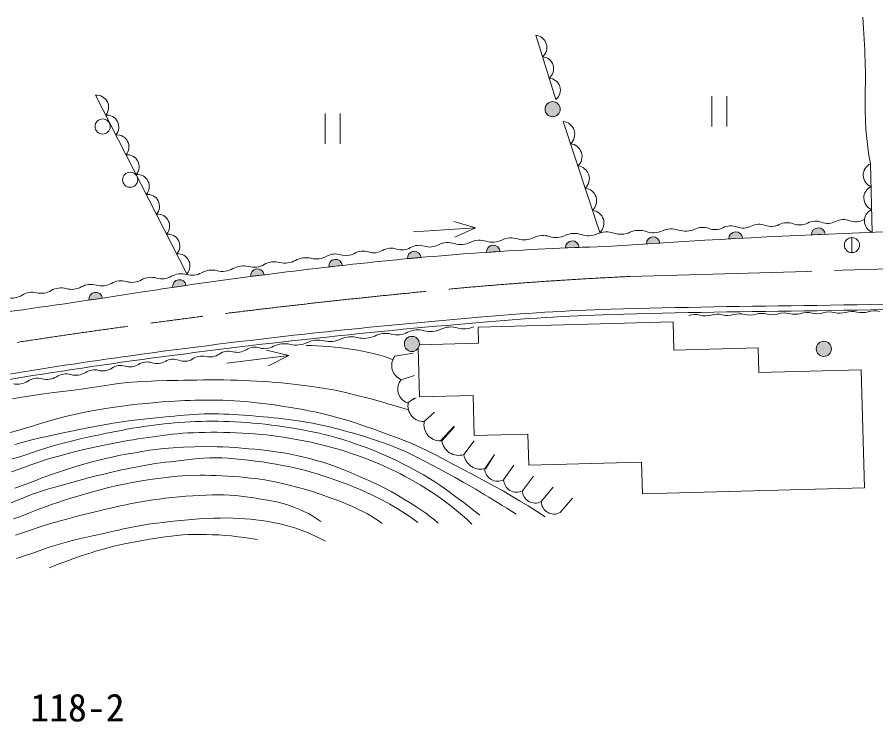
# Model space of a CAD drawing. Units: millimetres, scale not verified. Extents: x 40000 to 680000, y 20000 to 380000.
# Drawn here: x 465518 to 522230, y 270030 to 316592 of the extents above; entities that cross this region are included whole.
import ezdxf
from ezdxf.enums import TextEntityAlignment as Align

# ---------------------------------------------------------------- set-up
doc = ezdxf.new("R2010")
doc.units = ezdxf.units.MM
doc.header["$LTSCALE"] = 1000
doc.linetypes.add('CHAIN', pattern=[18.5, 12, -1.5, 3.5, -1.5])
for name, color, linetype, lineweight in [('M-BGD', 7, 'Continuous', 13), ('M-BGD-EXST', 7, 'Continuous', 13), ('M-BMK', 2, 'CHAIN', 13), ('M-STR-STRC', 7, 'Continuous', 13)]:
    doc.layers.add(name, color=color, linetype=linetype, lineweight=lineweight)
doc.styles.add('ＭＳ ゴシック', font='')
doc.styles.get('ＭＳ ゴシック').set_extended_font_data('MS Gothic')

msp = doc.modelspace()

# ---------------------------------------------------------------- hatches: boundary and pattern name
at = {"layer": 'M-BGD'}
for points in [[(512526, 301938, -1), (513425, 301987)], [(517982, 302209, -1), (518881, 302248)], [(501734, 301342, -0.41421), (502165, 301810, -0.41421), (502633, 301379)], [(507074, 301607, -0.41421), (507493, 302086, -0.41421), (507972, 301666)], [(496510, 301052, -1), (497408, 301111)], [(486105, 300088, -1), (487000, 300189)], [(491295, 300632, -0.99999), (492191, 300714)], [(480940, 299454, -0.41421), (481328, 299959, -0.41421), (481832, 299570)], [(475785, 298736, -0.99999), (476676, 298866)], [(470255, 297893, -0.41421), (470633, 298405, -0.41421), (471145, 298027)], [(492090, 295001, 0.41421), (491590, 295501, 0.41421), (491090, 295001, 0.41421), (491590, 294501, 0.41421)]]:
    msp.add_hatch(color=256, dxfattribs=at).paths.add_polyline_path(points)
at = {"layer": 'M-BGD-EXST'}
for points in [[(501384, 310511, 1), (500384, 310511, 0.41421), (500884, 310011, 0.41421)], [(519292, 294676, 1), (518292, 294676, 0.41421), (518792, 294176, 0.41421)]]:
    msp.add_hatch(color=256, dxfattribs=at).paths.add_polyline_path(points)

# ---------------------------------------------------------------- linework, layer by layer
at = {"layer": 'M-BGD'}
for p, q in [((501101, 311148), (499767, 315393)), ((476733, 299640), (470693, 311429)), ((504000, 302361), (501583, 309695)), ((521879, 306907), (521994, 302370)), ((495796, 302664), (494358, 303089)), ((495796, 302664), (491687, 302409)), ((495796, 302664), (494421, 302064)), ((495956, 296113), (508847, 296465)), ((495985, 295043), (495956, 296113)), ((508847, 296465), (508898, 294594)), ((491590, 295001), (491591, 295002)), ((492086, 294936), (495985, 295043)), ((483458, 294247), (481995, 294579)), ((491673, 294395), (490467, 294194)), ((492094, 291499), (492006, 294723)), ((508898, 294594), (514460, 294746)), ((514460, 294746), (514505, 293103)), ((483458, 294247), (479373, 293730)), ((483458, 294247), (482124, 293561)), ((490878, 292635), (491770, 292916)), ((492094, 291499), (495625, 291596)), ((495625, 291596), (495698, 288947)), ((491270, 291099), (491867, 291436)), ((491770, 291412), (491349, 291127)), ((492405, 289874), (493080, 290490)), ((493476, 288598), (494390, 289568)), ((494390, 289495), (493569, 288601)), ((495698, 288947), (499254, 289044)), ((499254, 289044), (499311, 286980)), ((495021, 287691), (495712, 288598)), ((497034, 287700), (496406, 286748)), ((496467, 286780), (497034, 287700)), ((497648, 286025), (498326, 286979)), ((499311, 286980), (506752, 287183)), ((498890, 285302), (499617, 286257)), ((500131, 284578), (500909, 285535)), ((501371, 283855), (502201, 284814))]:
    msp.add_line(p, q, dxfattribs=at)
for points in [[(521879, 306907), (521778, 307449), (521695, 308008), (521629, 308582), (521578, 309171), (521539, 309776), (521520, 310396), (521522, 311033), (521535, 311685), (521544, 312350), (521539, 313026), (521530, 313369), (521520, 313714), (521509, 314063), (521496, 314415), (521481, 314770), (521465, 315129), (521445, 315490), (521423, 315854), (521398, 316222), (521369, 316592)], [(484615, 294898), (484947, 294894), (485306, 294881), (485686, 294858), (486082, 294826), (486491, 294785), (486927, 294734), (487395, 294673), (487869, 294603), (488325, 294527), (488738, 294445), (489112, 294357), (489462, 294263), (489784, 294163), (490073, 294056), (490324, 293944)], [(514505, 293103), (521260, 293287), (521473, 285502), (506809, 285102), (506752, 287183)], [(465202, 291380), (465666, 291459), (466158, 291536), (466693, 291616), (467288, 291699), (467933, 291782), (469269, 291949), (469905, 292031), (470500, 292118), (471072, 292208), (471637, 292296), (472213, 292376), (472816, 292441), (473438, 292490), (474066, 292527), (474715, 292555), (475401, 292576), (476137, 292592), (476531, 292600), (476946, 292607), (477376, 292614), (477818, 292619), (478267, 292622), (478719, 292623), (479171, 292621), (479618, 292616), (480056, 292606), (480482, 292592), (480900, 292573), (481320, 292550), (481739, 292522), (482155, 292492), (482567, 292458), (482972, 292422), (483368, 292383), (483752, 292342), (484124, 292301), (484481, 292258), (484816, 292215), (485127, 292174), (485420, 292131), (485701, 292088), (485975, 292041), (486249, 291991), (486528, 291936), (486818, 291874), (487126, 291806), (487457, 291730), (487804, 291646), (488158, 291557), (488519, 291463), (488890, 291364), (489270, 291258), (489662, 291147), (490066, 291029), (490484, 290905), (490917, 290774), (491365, 290636)], [(465065, 289159), (465554, 289285), (466068, 289429), (466598, 289592), (467135, 289762), (467671, 289926), (468195, 290072), (468704, 290200), (469202, 290317), (469699, 290425), (470201, 290526), (470718, 290622), (471248, 290712), (471783, 290796), (472330, 290873), (472890, 290944), (473467, 291010), (474061, 291073), (474667, 291133), (475289, 291186), (475931, 291229), (476594, 291258), (476935, 291268), (477285, 291277), (477640, 291283), (478001, 291287), (478367, 291288), (478735, 291285), (479105, 291278), (479476, 291266), (479847, 291249), (480216, 291226), (480590, 291196), (480971, 291160), (481358, 291119), (481747, 291072), (482135, 291022), (482519, 290968), (482896, 290912), (483264, 290855), (483618, 290798), (483957, 290741), (484279, 290684), (484587, 290626), (484883, 290567), (485170, 290506), (485449, 290443), (485723, 290379), (485995, 290312), (486265, 290242), (486538, 290170), (486814, 290094), (487371, 289931), (487922, 289755), (488469, 289570), (489009, 289380), (490061, 289001), (490567, 288816), (491070, 288625), (491581, 288417), (492108, 288185), (492658, 287921), (493226, 287631), (493801, 287326), (494373, 287018), (494932, 286719), (495475, 286435), (496007, 286156), (496535, 285877), (497066, 285589), (497606, 285285), (498154, 284967), (498706, 284639), (499263, 284300), (499827, 283948), (500398, 283582)], [(465360, 288361), (465754, 288470), (466153, 288579), (466578, 288685), (467027, 288789), (467485, 288891), (467956, 288993), (468447, 289097), (470072, 289433), (470658, 289550), (471253, 289662), (471850, 289763), (472448, 289853), (473052, 289934), (473664, 290009), (474283, 290077), (474912, 290141), (475554, 290203), (475880, 290235), (476209, 290265), (476539, 290293), (476870, 290318), (477202, 290340), (477533, 290358), (477862, 290371), (478189, 290378), (478515, 290379), (478840, 290375), (479164, 290366), (479488, 290353), (479812, 290337), (480136, 290317), (480460, 290295), (480784, 290270), (481109, 290244), (481435, 290216), (481762, 290187), (482092, 290157), (482424, 290124), (482756, 290089), (483087, 290052), (483418, 290011), (483747, 289968), (484073, 289921), (484395, 289871), (484712, 289817), (485025, 289759), (485334, 289698), (485641, 289632), (485944, 289564), (486246, 289492), (486545, 289418), (486843, 289341), (487139, 289261), (487435, 289179), (487731, 289095), (488326, 288917), (488924, 288728), (489512, 288529), (490081, 288323), (490620, 288114), (491114, 287904), (491571, 287690), (492011, 287470), (492456, 287239), (492927, 286993), (493423, 286732), (493929, 286460), (494447, 286174), (494979, 285875), (495525, 285559), (495804, 285395), (496086, 285227), (496372, 285055), (496661, 284880), (496953, 284701), (497249, 284518), (497549, 284331), (497852, 284141), (498158, 283946), (498469, 283748)], [(465193, 287402), (465702, 287540), (466163, 287691), (466603, 287848), (467051, 288006), (467533, 288157), (468043, 288301), (468563, 288442), (469103, 288582), (469672, 288720), (470282, 288858), (470607, 288928), (470947, 289001), (471299, 289074), (471661, 289148), (472028, 289220), (472400, 289291), (472772, 289359), (473141, 289424), (473505, 289483), (473861, 289537), (474209, 289586), (474553, 289633), (474893, 289676), (475231, 289716), (475569, 289753), (475907, 289785), (476248, 289814), (476593, 289838), (476944, 289857), (477300, 289871), (477663, 289881), (478029, 289888), (478399, 289890), (478772, 289888), (479148, 289881), (479527, 289870), (479910, 289854), (480295, 289833), (480683, 289806), (481074, 289774), (481474, 289735), (481887, 289690), (482308, 289638), (482734, 289580), (483161, 289518), (483582, 289453), (483995, 289384), (484395, 289314), (484778, 289242), (485138, 289171), (485477, 289098), (485799, 289022), (486107, 288944), (486402, 288864), (486687, 288782), (486964, 288697), (487235, 288611), (487503, 288522), (487770, 288432), (488038, 288340), (488567, 288151), (489077, 287953), (489572, 287748), (490054, 287536), (490529, 287316), (491000, 287085), (491466, 286841), (491919, 286593), (492350, 286346), (492750, 286109), (493107, 285885), (493427, 285671), (493728, 285459), (494028, 285241), (494345, 285009), (494677, 284764), (495012, 284512), (495354, 284250), (495705, 283978), (496070, 283694)], [(465138, 286557), (465958, 286840), (466356, 286983), (466761, 287128), (467191, 287275), (467662, 287421), (468181, 287571), (468734, 287724), (469315, 287877), (469916, 288025), (470530, 288165), (470843, 288232), (471164, 288299), (471490, 288364), (471822, 288428), (472157, 288491), (472494, 288551), (472832, 288610), (473170, 288666), (473506, 288719), (473840, 288769), (474492, 288864), (474813, 288910), (475133, 288954), (475455, 288995), (475780, 289032), (476112, 289065), (476451, 289094), (476800, 289118), (477160, 289135), (477536, 289148), (477926, 289156), (478327, 289161), (478737, 289160), (479151, 289156), (479567, 289146), (479983, 289132), (480394, 289113), (480798, 289089), (481193, 289060), (481580, 289025), (481965, 288985), (482347, 288940), (482727, 288889), (483103, 288834), (483475, 288775), (483844, 288711), (484208, 288644), (484568, 288573), (484923, 288499), (485273, 288422), (485619, 288340), (485961, 288254), (486298, 288164), (486632, 288070), (486961, 287973), (487285, 287872), (487606, 287768), (487921, 287661), (488233, 287551), (488539, 287437), (488841, 287319), (489139, 287197), (489432, 287072), (489720, 286944), (490005, 286813), (490285, 286680), (490561, 286544), (490832, 286407), (491100, 286268), (491624, 285983), (492131, 285687), (492621, 285384), (493093, 285073), (493548, 284758), (493984, 284438), (494403, 284112), (494804, 283779), (495187, 283441), (495553, 283098)], [(465358, 285459), (465809, 285623), (466220, 285773), (466567, 285904), (466868, 286027), (467157, 286146), (467474, 286270), (467852, 286405), (468314, 286559), (468834, 286727), (469382, 286897), (469927, 287060), (470439, 287203), (470909, 287325), (471357, 287432), (471797, 287528), (472241, 287618), (472703, 287706), (473171, 287793), (473635, 287877), (474115, 287954), (474629, 288023), (475197, 288080), (475827, 288129), (476506, 288173), (477222, 288204), (477964, 288218), (478719, 288209), (479109, 288194), (479516, 288174), (479936, 288147), (480362, 288115), (480791, 288079), (481217, 288039), (481634, 287996), (482039, 287949), (482425, 287900), (482787, 287850), (483130, 287796), (483458, 287738), (483774, 287676), (484078, 287610), (484372, 287542), (484655, 287472), (484929, 287400), (485195, 287327), (485453, 287254), (485705, 287181), (486173, 287034), (486593, 286883), (486986, 286727), (487371, 286566), (487768, 286398), (488177, 286226), (488583, 286051), (488989, 285869), (489395, 285676), (489802, 285471), (490219, 285246), (490645, 285003), (491067, 284752), (491471, 284502), (491843, 284263), (492186, 284034), (492508, 283807), (492807, 283585), (493080, 283370), (493324, 283164)], [(465116, 284507), (465550, 284683), (465992, 284864), (466451, 285043), (466936, 285215), (467455, 285380), (468005, 285543), (468569, 285701), (469134, 285855), (469685, 286002), (470214, 286142), (470733, 286276), (471250, 286405), (471778, 286529), (472326, 286649), (472889, 286766), (473460, 286880), (474048, 286989), (474662, 287089), (475312, 287177), (475652, 287220), (476000, 287264), (476355, 287309), (476718, 287352), (477089, 287391), (477466, 287425), (477850, 287452), (478241, 287469), (478639, 287475), (479043, 287468), (479461, 287448), (479897, 287416), (480346, 287374), (480805, 287323), (481266, 287264), (481726, 287199), (482180, 287128), (482622, 287053), (483048, 286976), (483452, 286897), (483838, 286814), (484211, 286725), (484574, 286631), (484926, 286533), (485269, 286430), (485604, 286324), (485932, 286216), (486253, 286106), (486569, 285995), (486880, 285883), (487185, 285772), (487482, 285658), (487771, 285544), (488053, 285427), (488328, 285308), (488599, 285187), (488864, 285063), (489126, 284937), (489384, 284808), (489640, 284676), (490141, 284404), (490624, 284121), (491091, 283828), (491542, 283524), (491980, 283210)], [(465273, 283446), (465675, 283581), (466019, 283712), (466335, 283842), (466656, 283972), (467012, 284107), (467397, 284246), (467787, 284386), (468197, 284528), (468639, 284675), (469125, 284826), (469675, 284990), (470281, 285165), (470913, 285341), (471541, 285506), (472137, 285649), (472693, 285767), (473229, 285868), (473756, 285955), (474283, 286032), (474821, 286102), (475357, 286169), (475884, 286230), (476422, 286281), (476988, 286315), (477603, 286328), (477938, 286325), (478294, 286317), (478667, 286304), (479051, 286286), (479440, 286264), (479828, 286238), (480211, 286208), (480582, 286176), (480936, 286140), (481268, 286102), (481876, 286015), (482435, 285913), (482961, 285798), (483472, 285674), (483985, 285541), (484506, 285397), (485022, 285240), (485527, 285075), (486011, 284908), (486465, 284743), (486890, 284580), (487291, 284416), (487669, 284250), (488022, 284086), (488351, 283924), (488656, 283764), (488937, 283605), (489194, 283447), (489426, 283291), (489634, 283137)], [(465397, 282368), (465935, 282538), (466406, 282697), (466849, 282849), (467304, 283000), (467812, 283155), (468372, 283315), (468959, 283476), (469571, 283637), (470206, 283797), (470863, 283953), (471199, 284031), (471885, 284193), (472237, 284274), (472594, 284354), (472958, 284431), (473329, 284506), (473707, 284575), (474092, 284639), (474485, 284697), (474893, 284750), (475320, 284801), (475761, 284850), (476210, 284894), (476663, 284934), (477115, 284968), (477560, 284996), (477994, 285016), (478412, 285028), (478808, 285031), (479190, 285023), (479565, 285004), (479932, 284976), (480291, 284941), (480638, 284899), (480974, 284853), (481297, 284804), (481605, 284753), (481897, 284703), (482172, 284654), (482661, 284556), (483079, 284451), (483447, 284338), (483788, 284216), (484123, 284082), (484450, 283939), (484753, 283785), (485038, 283621), (485308, 283447), (485568, 283263)], [(465471, 280828), (465800, 280928), (466119, 281032), (466430, 281139), (466735, 281247), (467035, 281355), (467334, 281461), (467632, 281564), (467931, 281661), (468235, 281752), (468835, 281917), (469421, 282067), (470009, 282207), (470611, 282342), (471243, 282480), (471567, 282552), (472219, 282698), (472550, 282772), (472887, 282844), (473232, 282914), (473588, 282982), (473956, 283046), (474338, 283105), (474736, 283159), (475158, 283211), (475607, 283261), (476076, 283310), (476560, 283356), (477050, 283398), (477540, 283434), (478025, 283463), (478497, 283485), (478950, 283497), (479377, 283499), (479782, 283491), (480174, 283475), (480554, 283452), (480924, 283421), (481283, 283382), (481634, 283336), (481978, 283283), (482314, 283223), (482646, 283156), (482973, 283082), (483294, 283002), (483608, 282914), (483915, 282820), (484214, 282718), (484507, 282610), (484794, 282494), (485074, 282372), (485347, 282242), (485615, 282106), (485878, 281963)], [(467642, 280206), (467963, 280335), (468279, 280460), (468591, 280579), (468899, 280695), (469203, 280806), (469505, 280912), (469806, 281015), (470104, 281113), (470402, 281207), (470699, 281298), (471275, 281464), (471830, 281611), (472385, 281743), (472963, 281863), (473585, 281977), (474256, 282092), (474605, 282150), (474961, 282206), (475324, 282259), (475694, 282307), (476070, 282347), (476450, 282380), (476835, 282402), (477224, 282414), (477617, 282415), (478016, 282410), (478421, 282397), (478831, 282376), (479246, 282348), (479666, 282311), (480092, 282265), (480522, 282211), (480957, 282147), (481396, 282074)]]:
    msp.add_lwpolyline(points, dxfattribs=at)
for points in [[(512526, 301938, -1), (513425, 301987)], [(517982, 302209, -1), (518881, 302248)], [(501734, 301342, -0.41421), (502165, 301810, -0.41421), (502633, 301379)], [(507074, 301607, -0.41421), (507493, 302086, -0.41421), (507972, 301666)], [(496510, 301052, -1), (497408, 301111)], [(486105, 300088, -1), (487000, 300189)], [(491295, 300632, -0.99999), (492191, 300714)], [(480940, 299454, -0.41421), (481328, 299959, -0.41421), (481832, 299570)], [(475785, 298736, -0.99999), (476676, 298866)], [(470255, 297893, -0.41421), (470633, 298405, -0.41421), (471145, 298027)], [(492090, 295001, 0.41421), (491590, 295501, 0.41421), (491090, 295001, 0.41421), (491590, 294501, 0.41421)]]:
    msp.add_lwpolyline(points, format="xyb", close=True, dxfattribs=at)
for centre in [(471162, 309364), (472977, 305849)]:
    msp.add_circle(centre, 500, dxfattribs=at)
for centre, radius, start, end in [((499703, 314596), 800, 309.4717, 85.4227), ((500148, 313181), 800, 309.4717, 85.4227), ((500593, 311766), 800, 309.4717, 85.4227), ((470769, 310641), 792, 318.7408, 95.5155), ((471440, 309332), 792, 318.7408, 95.5155), ((501496, 308853), 846, 312.399, 84.0914), ((472111, 308022), 792, 318.7408, 95.5155), ((501979, 307386), 846, 312.399, 84.0914), ((472783, 306712), 792, 318.7408, 95.5155), ((522220, 306159), 822, 114.5091, 248.3724), ((502463, 305920), 846, 312.399, 84.0914), ((473454, 305402), 792, 318.7408, 95.5155), ((502946, 304453), 846, 312.399, 84.0914), ((522259, 304647), 822, 114.5091, 248.3724), ((474125, 304092), 792, 318.7408, 95.5155), ((474796, 302782), 792, 318.7408, 95.5155), ((503430, 302986), 846, 312.399, 84.0914), ((522297, 303134), 822, 114.5091, 248.3724), ((514513, 301773), 1136, 68.9539, 117.3851), ((515329, 303894), 1136, 248.9539, 297.3851), ((516375, 301876), 1136, 68.9539, 117.3851), ((517191, 303998), 1136, 248.9539, 297.3851), ((518236, 301979), 1136, 68.9539, 117.3851), ((519053, 304101), 1136, 248.9539, 297.3851), ((520098, 302082), 1136, 68.9539, 117.3851), ((520914, 304204), 1136, 248.9539, 297.3851), ((502315, 300821), 1481, 71.5054, 113.8545), ((503255, 303631), 1481, 251.5054, 293.8545), ((504453, 300921), 1481, 71.5054, 113.8545), ((539976, -195714), 498409, 90.27953, 94.04743), ((505392, 303731), 1481, 251.5054, 293.8545), ((506590, 301021), 1481, 71.5054, 113.8545), ((507530, 303831), 1481, 251.5054, 293.8545), ((508728, 301121), 1481, 71.5054, 113.8545), ((509668, 303931), 1481, 251.5054, 293.8545), ((510789, 301567), 1136, 68.9539, 117.3851), ((511606, 303688), 1136, 248.9539, 297.3851), ((512651, 301670), 1136, 68.9539, 117.3851), ((513467, 303791), 1136, 248.9539, 297.3851), ((475467, 301472), 792, 318.7408, 95.5155), ((494819, 302995), 1425, 252.6375, 295.817), ((496060, 300429), 1425, 72.6375, 115.817), ((496911, 303150), 1425, 252.6375, 295.817), ((498152, 300583), 1425, 72.6375, 115.817), ((499003, 303304), 1425, 252.6375, 295.817), ((500245, 300738), 1425, 72.6375, 115.817), ((501095, 303459), 1425, 252.6375, 295.817), ((489087, 302149), 1127, 251.5873, 300.225), ((510803, 90815), 210723, 91.63312, 95.90077), ((490221, 300201), 1127, 71.5873, 120.225), ((490933, 302340), 1127, 251.5873, 300.225), ((492068, 300392), 1127, 71.5873, 120.225), ((492780, 302531), 1127, 251.5873, 300.225), ((493968, 300274), 1425, 72.6375, 115.817), ((476138, 300162), 792, 318.7408, 95.5155), ((484583, 299294), 1406, 75.7866, 119.2704), ((485274, 302019), 1406, 255.7866, 299.2704), ((486528, 299819), 1127, 71.5873, 120.225), ((487240, 301958), 1127, 251.5873, 300.225), ((488375, 300010), 1127, 71.5873, 120.225), ((522018, -13885), 316021, 95.97189, 98.80265), ((480454, 298748), 1406, 75.7866, 119.2704), ((481144, 301474), 1406, 255.7866, 299.2704), ((482518, 299021), 1406, 75.7866, 119.2704), ((483209, 301747), 1406, 255.7866, 299.2704), ((475078, 300603), 1300, 254.0686, 299.3024), ((476351, 298335), 1300, 74.0686, 119.3024), ((477065, 300836), 1300, 254.0686, 299.3024), ((478389, 298475), 1406, 75.7866, 119.2704), ((479079, 301201), 1406, 255.7866, 299.2704), ((470391, 297636), 1300, 74.0686, 119.3024), ((471105, 300137), 1300, 254.0686, 299.3024), ((472378, 297869), 1300, 74.0686, 119.3024), ((473092, 300370), 1300, 254.0686, 299.3024), ((474364, 298102), 1300, 74.0686, 119.3024), ((403665, 744770), 451811, 276.63561, 278.91187), ((466505, 297170), 1246, 76.1656, 122.3854), ((467101, 299590), 1246, 256.1656, 302.3854), ((468404, 297403), 1300, 74.0686, 119.3024), ((469118, 299904), 1300, 254.0686, 299.3024), ((465170, 299274), 1246, 256.1656, 302.3854), ((503609, 1148130), 850717, 270.99242, 271.94519), ((509481, 147166), 150201, 91.81642, 95.14329), ((523983, -382336), 679900, 90.47525, 91.6235), ((523983, -382336), 679550, 90.47512, 91.62345), ((503609, 1148130), 851067, 270.99231, 271.94465), ((522133, 295786), 1400, 76.1885, 106.8802), ((531283, -128193), 426416, 94.74407, 97.85315), ((509481, 147166), 149851, 91.81664, 95.14329), ((510259, 295545), 1400, 75.4448, 106.1365), ((510962, 298252), 1396, 255.4457, 286.2286), ((511744, 295567), 1400, 75.5378, 106.2294), ((512442, 298275), 1396, 255.5386, 286.3216), ((513228, 295591), 1400, 75.6308, 106.3224), ((513922, 298300), 1396, 255.6316, 286.4145), ((514712, 295617), 1400, 75.7237, 106.4154), ((515402, 298327), 1396, 255.7245, 286.5075), ((516196, 295646), 1400, 75.8167, 106.5083), ((516881, 298357), 1396, 255.8175, 286.6005), ((517680, 295677), 1400, 75.9096, 106.6013), ((518361, 298390), 1396, 255.9105, 286.6934), ((519165, 295711), 1400, 76.0026, 106.6943), ((519841, 298425), 1396, 256.0034, 286.7864), ((520649, 295747), 1400, 76.0956, 106.7872), ((521321, 298462), 1396, 256.0964, 286.8794), ((531283, -128193), 426066, 94.74407, 97.8531), ((494153, 294588), 1535, 73.6351, 115.4956), ((495029, 297569), 1572, 253.6181, 294.4529), ((487600, 293873), 1605, 74.9998, 115.7998), ((488437, 296993), 1625, 254.9914, 295.2656), ((489842, 294164), 1535, 75.7547, 117.6152), ((490606, 297174), 1572, 255.7376, 296.5725), ((491996, 294396), 1535, 74.6949, 116.5554), ((492816, 297392), 1572, 254.6779, 295.5127), ((483177, 293413), 1605, 76.0849, 116.8849), ((483954, 296548), 1625, 256.0765, 296.3507), ((485388, 293653), 1605, 75.5424, 116.3423), ((486194, 296781), 1625, 255.534, 295.8082), ((479468, 293467), 1058, 74.2112, 124.919), ((480055, 295541), 1097, 254.1652, 302.9849), ((481228, 293732), 1058, 72.2311, 122.9389), ((481886, 295784), 1097, 252.1852, 301.0048), ((522533, -59920), 357238, 97.95901, 101.34266), ((522533, -59920), 357588, 97.95896, 100.78221), ((474086, 292785), 1026, 71.01, 122.4577), ((474765, 294756), 1058, 250.9678, 300.7416), ((475830, 292964), 1026, 69.2518, 120.6994), ((476569, 294913), 1058, 249.2096, 298.9834), ((477718, 293141), 1058, 76.1913, 126.8991), ((478233, 295234), 1097, 256.1453, 304.965), ((491267, 293572), 1014, 142.1276, 247.4485), ((470618, 292267), 1026, 74.5265, 125.9742), ((471175, 294276), 1058, 254.4843, 304.2581), ((472348, 292553), 1026, 72.7683, 124.216), ((472967, 294544), 1058, 252.7261, 302.4999), ((466867, 291542), 1188, 75.4626, 123.1132), ((467471, 293867), 1215, 255.4381, 301.9637), ((468742, 291829), 1188, 74.2886, 121.9392), ((469394, 294142), 1215, 254.2641, 300.7896), ((491654, 292015), 993, 141.3446, 247.2305), ((465554, 293554), 1215, 256.6121, 303.1377), ((492368, 290914), 1040, 168.2074, 272.0565), ((493454, 289667), 1069, 168.8001, 271.1739), ((494680, 288761), 1123, 188.1636, 287.6476), ((496125, 287841), 1115, 187.7242, 287.8628), ((497252, 286773), 847, 181.6783, 297.9032), ((498494, 286051), 847, 181.7205, 297.8286), ((499736, 285328), 847, 181.7892, 297.7317), ((500978, 284606), 848, 181.8816, 297.615)]:
    msp.add_arc(centre, radius, start, end, dxfattribs=at)
at = {"layer": 'M-BGD-EXST'}
for p, q in [((511397, 311365), (511397, 309365)), ((512397, 311365), (512397, 309365)), ((485855, 310219), (485855, 308219)), ((486855, 310219), (486855, 308219)), ((500884, 310511), (500885, 310511)), ((520653, 301032), (520653, 302032)), ((520653, 301532), (520654, 301532)), ((518792, 294676), (518793, 294676))]:
    msp.add_line(p, q, dxfattribs=at)
for points in [[(501384, 310511, 1), (500384, 310511, 0.41421), (500884, 310011, 0.41421)], [(519292, 294676, 1), (518292, 294676, 0.41421), (518792, 294176, 0.41421)]]:
    msp.add_lwpolyline(points, format="xyb", close=True, dxfattribs=at)
msp.add_circle((520653, 301532), 500, dxfattribs=at)
at = {"layer": 'M-BMK'}
for centre, radius, start, end in [((252430, 9238368), 8942507, 271.62489, 271.94463), ((517524, 47722), 251998, 92.62028, 95.99592), ((539017, -184654), 485357, 95.65383, 98.70994)]:
    msp.add_arc(centre, radius, start, end, dxfattribs=at)

# ---------------------------------------------------------------- texts
at = {"layer": 'M-STR-STRC', "style": 'ＭＳ ゴシック'}
msp.add_text('118-2', height=1833, dxfattribs=at).set_placement((466381, 269510), align=Align.BOTTOM_LEFT)

doc.saveas('drawing.dxf')
